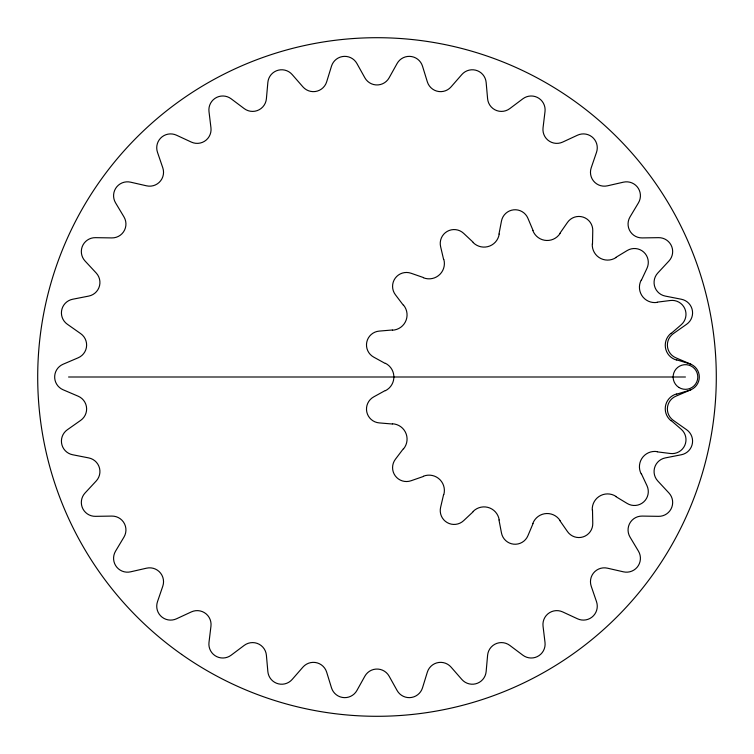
<?xml version="1.0" encoding="UTF-8"?>
<svg xmlns="http://www.w3.org/2000/svg" width="754" height="754" viewBox="0 0 754 754"><rect width="100%" height="100%" fill="white"/><g stroke="black" fill="none" stroke-linecap="round" stroke-linejoin="round"><path stroke-width="1.13" d="M592.503 243.862L592.767 230.601A13.883 13.883 0 0 0 567.498 222.392L559.92 233.269M498.978 234.032L501.476 221.007A13.883 13.883 0 0 1 527.894 218.226L533.05 230.451M443.616 494.492L440.6 507.404A13.883 13.883 0 0 0 463.606 520.694L473.286 511.617M533.05 523.549L527.894 535.774A13.883 13.883 0 0 1 501.476 532.993L498.978 519.968M641.352 280.29L646.989 268.283A13.883 13.883 0 0 0 627.243 250.507L615.895 257.368M403.399 448.696L395.388 459.271A13.883 13.883 0 0 0 411.005 480.769L423.541 476.415M671.164 333.447L681.201 324.767A13.883 13.883 0 0 0 670.391 300.497L657.234 302.147M385.285 390.506L373.673 396.906A13.883 13.883 0 0 0 379.196 422.9L392.41 424.021M690.9 389.771L675.801 396.218A13.874 13.874 0 0 0 673.265 420.327L686.696 429.78A13.883 13.883 0 0 1 681.39 454.747L665.273 457.914A13.874 13.874 0 0 0 657.78 480.977L668.958 493.012A13.883 13.883 0 0 1 658.572 516.339L642.154 516.085A13.874 13.874 0 0 0 630.024 537.084L638.459 551.183A13.883 13.883 0 0 1 623.445 571.834L607.441 568.177A13.874 13.874 0 0 0 591.211 586.197L596.527 601.73A13.883 13.883 0 0 1 577.555 618.817L562.654 611.909A13.874 13.874 0 0 0 543.04 626.159L545.01 642.465A13.883 13.883 0 0 1 522.899 655.235L509.761 645.377A13.874 13.874 0 0 0 487.602 655.235L486.141 671.597A13.883 13.883 0 0 1 461.863 679.486L451.062 667.111A13.874 13.874 0 0 0 427.339 672.153L422.504 687.846A13.883 13.883 0 0 1 397.113 690.523L389.121 676.168A13.874 13.874 0 0 0 364.879 676.168L356.887 690.523A13.883 13.883 0 0 1 331.496 687.846L326.661 672.153A13.874 13.874 0 0 0 302.938 667.111L292.137 679.486A13.883 13.883 0 0 1 267.858 671.597L266.398 655.235A13.874 13.874 0 0 0 244.239 645.377L231.101 655.235A13.883 13.883 0 0 1 208.99 642.465L210.96 626.159A13.874 13.874 0 0 0 191.346 611.909L176.445 618.817A13.883 13.883 0 0 1 157.473 601.73L162.789 586.197A13.874 13.874 0 0 0 146.559 568.177L130.555 571.834A13.883 13.883 0 0 1 115.541 551.183L123.976 537.084A13.874 13.874 0 0 0 111.846 516.085L95.428 516.339A13.883 13.883 0 0 1 85.042 493.012L96.22 480.977A13.874 13.874 0 0 0 88.727 457.914L72.61 454.747A13.883 13.883 0 0 1 67.304 429.78L80.735 420.327A13.874 13.874 0 0 0 78.199 396.218L63.1 389.771A13.883 13.883 0 0 1 63.1 364.229L78.199 357.782A13.874 13.874 0 0 0 80.735 333.673L67.304 324.22A13.883 13.883 0 0 1 72.61 299.253L88.727 296.086A13.874 13.874 0 0 0 96.22 273.023L85.042 260.988A13.883 13.883 0 0 1 95.428 237.661L111.846 237.915A13.874 13.874 0 0 0 123.976 216.916L115.541 202.817A13.883 13.883 0 0 1 130.555 182.166L146.559 185.823A13.874 13.874 0 0 0 162.789 167.803L157.473 152.27A13.883 13.883 0 0 1 176.445 135.183L191.346 142.091A13.874 13.874 0 0 0 210.96 127.841L208.99 111.535A13.883 13.883 0 0 1 231.101 98.765L244.239 108.623A13.874 13.874 0 0 0 266.398 98.765L267.858 82.403A13.883 13.883 0 0 1 292.137 74.514L302.938 86.889A13.874 13.874 0 0 0 326.661 81.847L331.496 66.154A13.883 13.883 0 0 1 356.887 63.477L364.879 77.832A13.874 13.874 0 0 0 389.121 77.832L397.113 63.477A13.883 13.883 0 0 1 422.504 66.154L427.339 81.847A13.874 13.874 0 0 0 451.062 86.889L461.863 74.514A13.883 13.883 0 0 1 486.141 82.403L487.602 98.765A13.874 13.874 0 0 0 509.761 108.623L522.899 98.765A13.883 13.883 0 0 1 545.01 111.535L543.04 127.841A13.874 13.874 0 0 0 562.654 142.091L577.555 135.183A13.883 13.883 0 0 1 596.527 152.27L591.211 167.803A13.874 13.874 0 0 0 607.441 185.823L623.445 182.166A13.883 13.883 0 0 1 638.459 202.817L630.024 216.916A13.874 13.874 0 0 0 642.154 237.915L658.572 237.661A13.883 13.883 0 0 1 668.958 260.988L657.78 273.023A13.874 13.874 0 0 0 665.273 296.086L681.39 299.253A13.883 13.883 0 0 1 686.696 324.22L673.265 333.673A13.874 13.874 0 0 0 675.801 357.782L690.9 364.229M676.781 394.125L689.476 390.28A13.883 13.883 0 0 0 689.476 363.72L676.781 359.875M392.41 329.979L379.196 331.1A13.883 13.883 0 0 0 373.673 357.094L385.285 363.494M68.548 377L685.452 377M657.234 451.853L670.391 453.503A13.883 13.883 0 0 0 681.201 429.233L671.164 420.553M423.541 277.585L411.005 273.231A13.883 13.883 0 0 0 395.388 294.729L403.399 305.304M615.895 496.632L627.243 503.493A13.883 13.883 0 0 0 646.989 485.717L641.352 473.71M473.286 242.383L463.606 233.306A13.883 13.883 0 0 0 440.6 246.596L443.616 259.508M559.92 520.731L567.498 531.608A13.883 13.883 0 0 0 592.767 523.399L592.503 510.138M616.027 257.566A15.334 15.334 0 0 1 592.276 243.844M560.118 233.401A15.334 15.334 0 0 1 532.833 230.526M499.214 234.07A15.334 15.334 0 0 1 473.126 242.534M443.842 259.442A15.334 15.334 0 0 1 423.456 277.792M403.579 305.153A15.334 15.334 0 0 1 392.419 330.205M385.398 363.277A15.334 15.334 0 0 1 385.388 390.713M392.419 423.786A15.334 15.334 0 0 1 403.579 448.847M423.446 476.198A15.334 15.334 0 0 1 443.833 494.549M473.116 511.457A15.334 15.334 0 0 1 499.205 519.94M532.824 523.464A15.334 15.334 0 0 1 560.109 520.609M592.258 510.156A15.334 15.334 0 0 1 616.018 496.443M641.145 473.814A15.334 15.334 0 0 1 657.271 451.627M671.022 420.741A15.334 15.334 0 0 1 676.724 393.908M676.724 360.101A15.334 15.334 0 0 1 671.032 333.268M657.271 302.382A15.334 15.334 0 0 1 641.154 280.186M181.629 654.406A339.3 339.3 0 0 0 714.924 407.49A339.3 339.3 0 0 0 234.437 69.104A339.3 339.3 0 0 0 181.629 654.406M678.968 387.49A12.337 12.337 0 0 0 697.789 377.377A12.337 12.337 0 0 0 679.608 366.133A12.337 12.337 0 0 0 678.968 387.49"/></g></svg>
